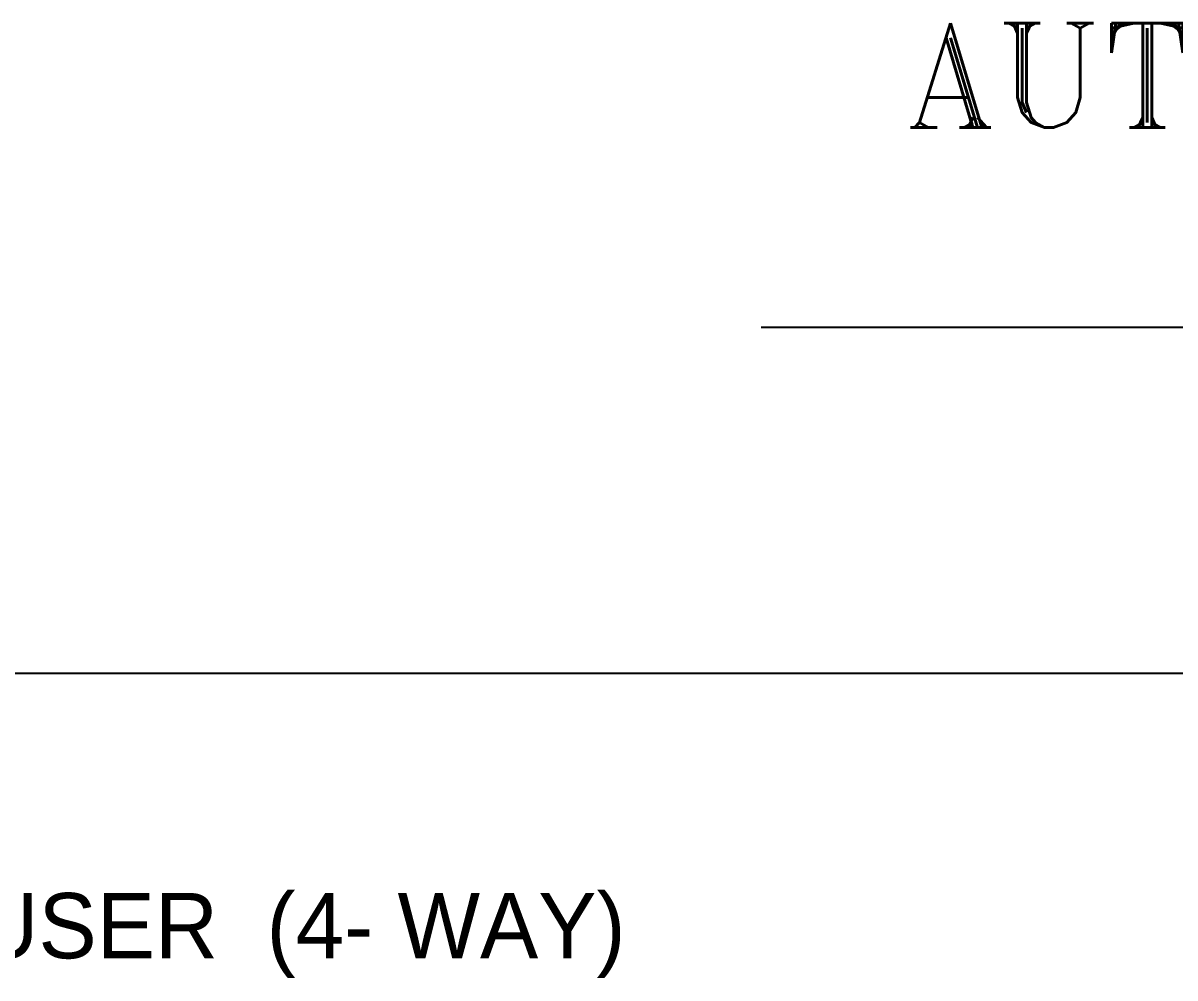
# Model space of a CAD drawing. Header units: millimetres. Extents: x -21221 to 1625077, y -149981 to 356550.
# Drawn here: x 267346 to 268400, y 147702 to 148576 of the extents above; entities that cross this region are included whole.
import ezdxf
from ezdxf.enums import TextEntityAlignment as Align

# ---------------------------------------------------------------- set-up
doc = ezdxf.new("R2010")
doc.units = ezdxf.units.MM
doc.header["$LTSCALE"] = 1000
doc.header["$MEASUREMENT"] = 0
for name, color, linetype in [('40-REFERENCE-DRAWINGS-0-35', 40, 'CONTINUOUS'), ('43-REFERENCE-0-33', 43, 'CONTINUOUS'), ('70-FRAM-DETAIL-0-45', 70, 'CONTINUOUS')]:
    doc.layers.add(name, color=color, linetype=linetype)
doc.styles.add('ROMANT', font='ROMANT.shx', dxfattribs={"height": 600})
doc.styles.add('STENCIL', font='stencil.shx')

msp = doc.modelspace()

# ---------------------------------------------------------------- linework, layer by layer
at = {"layer": '70-FRAM-DETAIL-0-45'}
for p, q in [((268020.9, 148297.4), (270250.3, 148297.4)), ((266398.7, 147980.9), (271550.3, 147980.9))]:
    msp.add_line(p, q, dxfattribs=at)

# ---------------------------------------------------------------- texts
at = {"layer": '40-REFERENCE-DRAWINGS-0-35', "lineweight": 35, "style": 'STENCIL'}
msp.add_text('RETURN CEILING DIFFUSER  (4- WAY)', height=59.766, dxfattribs=at).set_placement((266427.2, 147720))
at = {"layer": '43-REFERENCE-0-33', "style": 'ROMANT'}
msp.add_text('AUTOCAD DRAFTING MANUAL', height=95.389, dxfattribs=at).set_placement((269126.5, 148480.3, -4385294.5), align=Align.CENTER)

doc.saveas('drawing.dxf')
